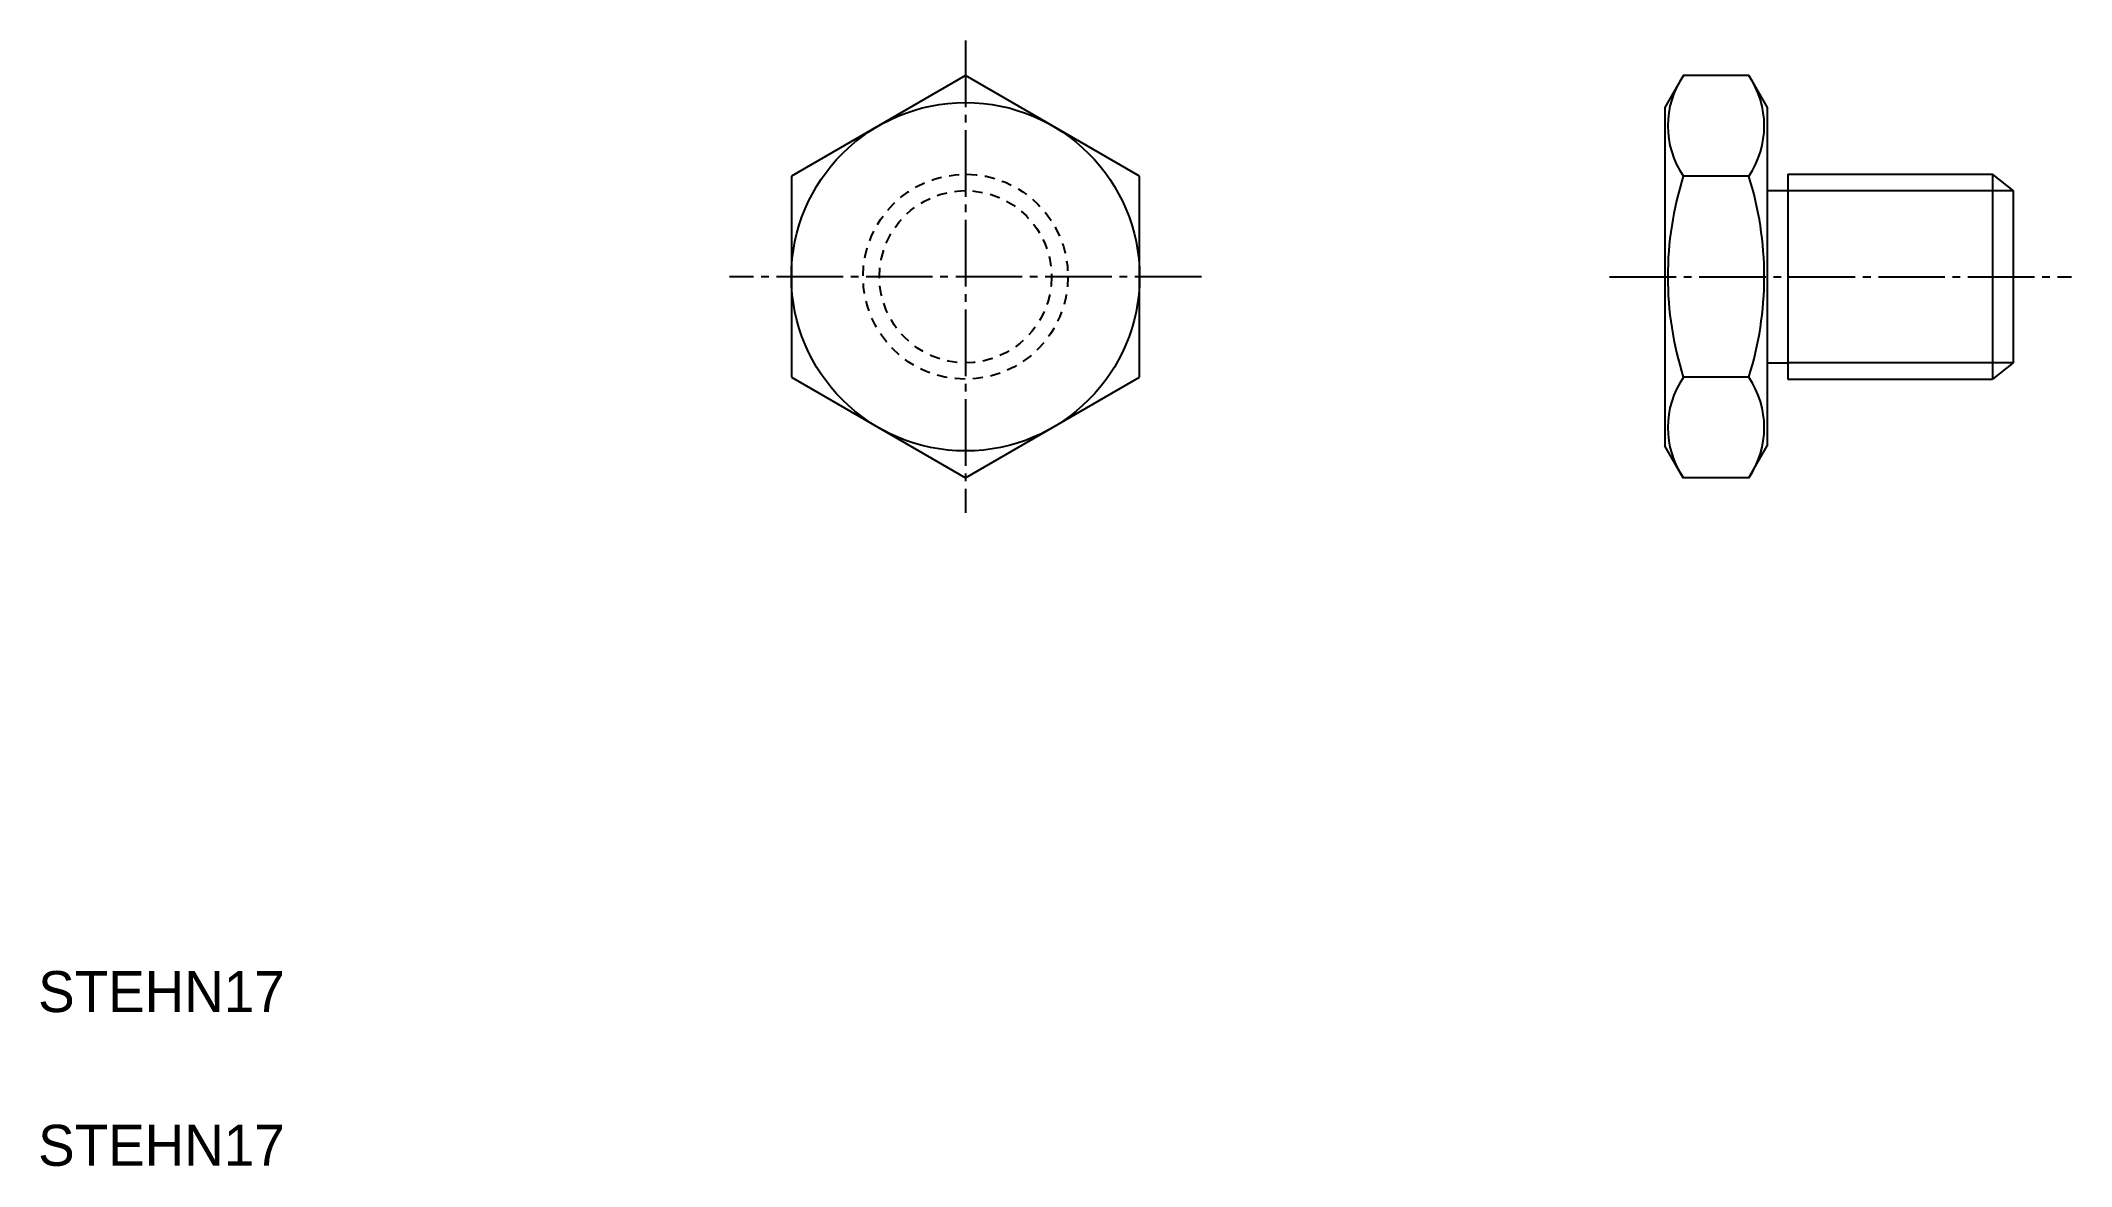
# Model space of a CAD drawing. Extents: x 5.1 to 104.3, y 5 to 59.9.
import ezdxf

# ---------------------------------------------------------------- set-up
doc = ezdxf.new("R2010")
doc.units = 0
doc.header["$LTSCALE"] = 0.25
doc.linetypes.add('CENTER', pattern=[17.5, 13, -1.5, 1.5, -1.5])
doc.linetypes.add('DASHED', pattern=[3.5, 2, -1.5])
doc.layers.get('0').update_dxf_attribs({"linetype": 'CONTINUOUS'})
doc.layers.add('CENTER', color=1, linetype='CENTER')

msp = doc.modelspace()

# ---------------------------------------------------------------- linework, layer by layer
at = {"color": 7, "linetype": 'CONTINUOUS'}
for p, q in [((50.275, 58.197), (41.775, 53.289)), ((58.775, 53.289), (50.275, 58.197)), ((85.317, 58.197), (84.413, 56.632)), ((88.51, 58.197), (85.317, 58.197)), ((88.51, 58.197), (89.413, 56.632)), ((84.413, 56.632), (84.413, 40.132)), ((89.413, 56.632), (89.413, 40.132)), ((41.775, 53.289), (41.775, 43.474)), ((58.775, 43.474), (58.775, 53.289)), ((88.51, 53.289), (85.317, 53.289)), ((89.413, 52.582), (90.413, 52.582)), ((90.413, 53.382), (90.413, 43.382)), ((90.413, 53.382), (100.413, 53.382)), ((100.413, 53.382), (100.413, 43.382)), ((101.413, 52.582), (100.413, 53.382)), ((101.413, 52.582), (101.413, 44.182)), ((89.413, 44.182), (90.413, 44.182)), ((101.413, 44.182), (100.413, 43.382)), ((41.775, 43.474), (50.275, 38.567)), ((50.275, 38.567), (58.775, 43.474)), ((88.51, 43.474), (85.317, 43.474)), ((90.413, 43.382), (100.413, 43.382)), ((85.317, 38.567), (84.413, 40.132)), ((88.51, 38.567), (89.413, 40.132)), ((88.51, 38.567), (85.317, 38.567))]:
    msp.add_line(p, q, dxfattribs=at)
at = {"color": 3, "linetype": 'CONTINUOUS'}
for p, q in [((90.413, 52.582), (101.413, 52.582)), ((101.413, 44.182), (90.413, 44.182))]:
    msp.add_line(p, q, dxfattribs=at)
for p, q in [((89.663, 44.182), (89.663, 44.182)), ((89.913, 44.182), (89.913, 44.182))]:
    msp.add_line(p, q)
at = {"color": 7, "linetype": 'CONTINUOUS'}
msp.add_circle((50.275, 48.382), 8.5, dxfattribs=at)
at = {"color": 3, "linetype": 'DASHED'}
for radius in [5, 4.2]:
    msp.add_circle((50.275, 48.382), radius, dxfattribs=at)
at = {"color": 7, "linetype": 'CONTINUOUS'}
for centre, radius, start, end in [((88.903, 55.743), 4.345, 145.61111, 214.38889), ((84.924, 55.743), 4.345, 325.61111, 34.38889), ((100.799, 48.382), 16.241, 162.41111, 197.58889), ((73.028, 48.382), 16.241, 342.41112, 17.5889), ((88.903, 41.02), 4.345, 145.61111, 214.38889), ((84.924, 41.02), 4.345, 325.61111, 34.38889)]:
    msp.add_arc(centre, radius, start, end, dxfattribs=at)
at = {"layer": 'CENTER', "color": 1, "linetype": 'CENTER'}
for p, q in [((50.275, 59.901), (50.275, 36.862)), ((61.794, 48.382), (38.755, 48.382)), ((81.713, 48.382), (104.262, 48.382))]:
    msp.add_line(p, q, dxfattribs=at)

# ---------------------------------------------------------------- texts
for p in [(5, 12.5), (5, 5)]:
    msp.add_text('STEHN17', height=2).set_placement(p)

doc.saveas('drawing.dxf')
